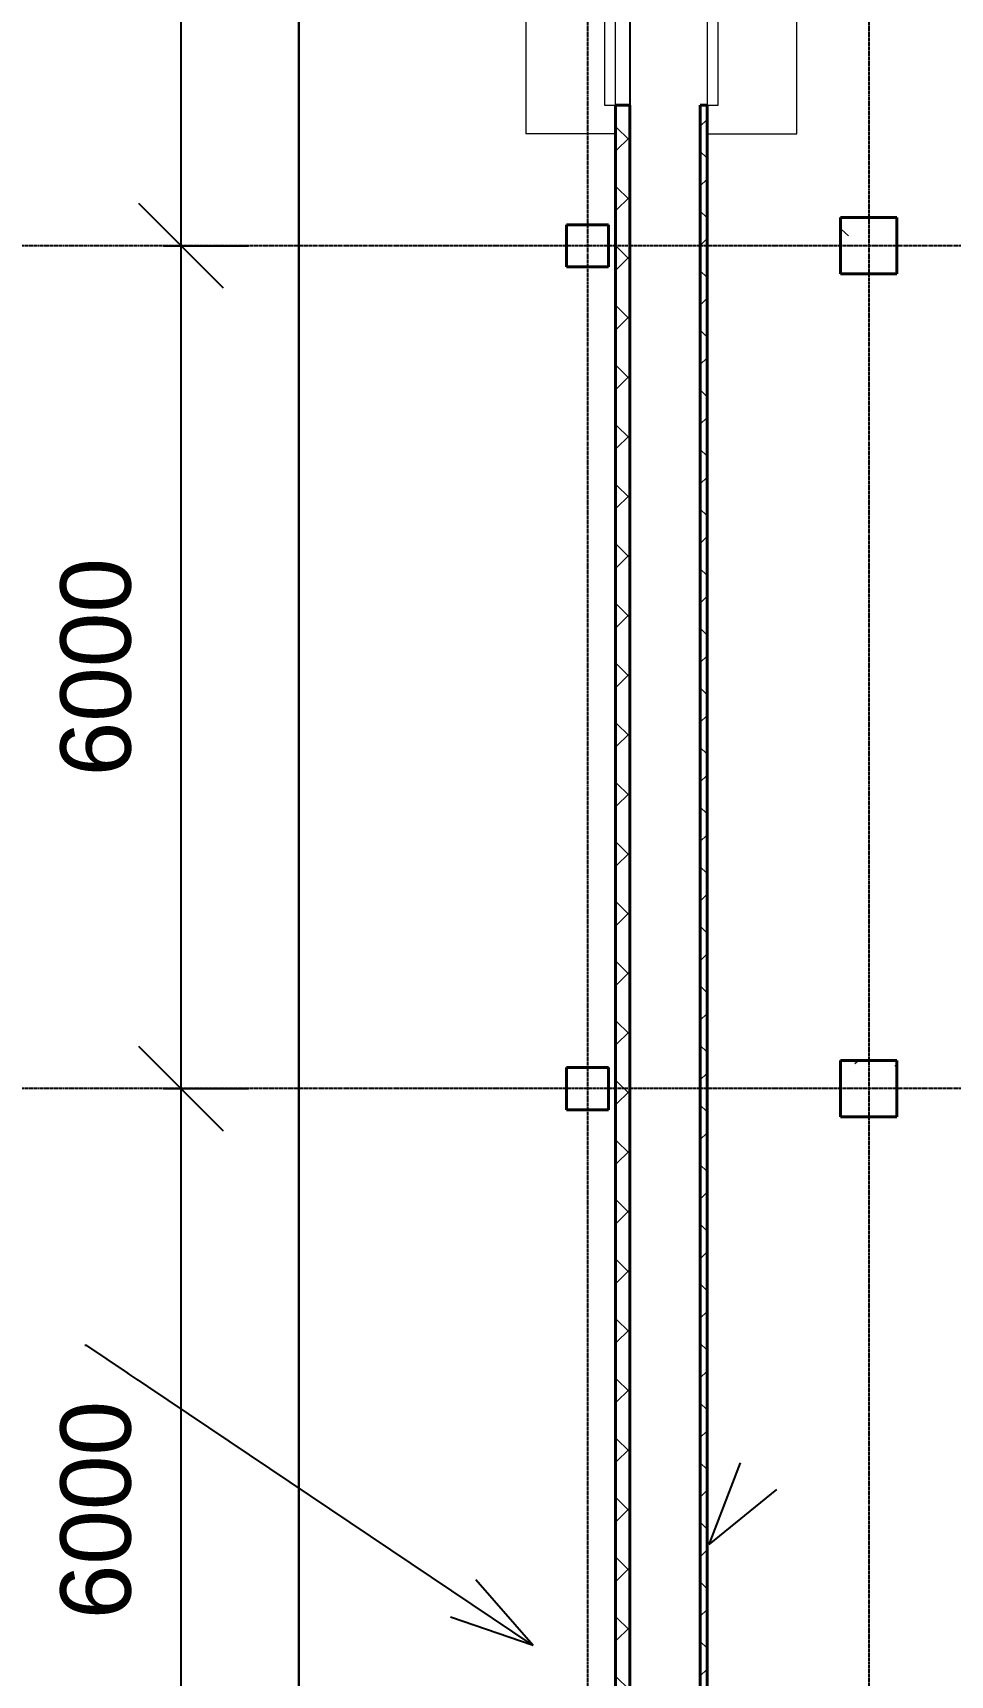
# Model space of a CAD drawing. Header units: millimetres. Extents: x 2140 to 223837, y 2113 to 170313.
# Drawn here: x 11717 to 18241, y 85583 to 97273 of the extents above; entities that cross this region are included whole.
import ezdxf

# ---------------------------------------------------------------- set-up
doc = ezdxf.new("R2010")
doc.units = ezdxf.units.MM
doc.linetypes.add('ADSK_Невидимые', pattern=[5, 3, -2])
doc.linetypes.add('Линия сетки', pattern=[22.225, 12.7, -3.175, 3.175, -3.175])
for name, color, linetype, lineweight in [('A-DETL-GENF', 7, 'Continuous', 18), ('A-DOOR', 7, 'Continuous', 18), ('A-DOOR-HDLN', 7, 'ADSK_Невидимые', 18), ('S-COLS', 7, 'Continuous', 18)]:
    doc.layers.add(name, color=color, linetype=linetype, lineweight=lineweight)
doc.layers.add('Стены', color=7, linetype='Continuous')
doc.styles.add('Arial_1', font='arial.ttf', dxfattribs={"height": 500})
doc.dimstyles.new('Диагональ_-_2_5_мм_Arial_-_Линия_выноски_-_Текст_сверху_2', dxfattribs={"dimscale": 304.8, "dimtxt": 510.1297, "dimasz": 1.968504, "dimexe": 1.574803, "dimexo": 0.984252, "dimgap": 1.148294, "dimtad": 1, "dimdec": 3, "dimrnd": 0.001, "dimdsep": 46, "dimtxsty": 'Arial_1', "dimblk1": 'OBLIQUE', "dimblk2": 'OBLIQUE', "dimsah": 1, "dimcen": 0.09, "dimdle": 1.574803, "dimazin": 2, "dimtfac": 1, "dimtdec": 4, "dimtix": 1, "dimtmove": 0, "dimatfit": 3, "dimfxl": 1, "dimtvp": 1, "dimtfill": 1, "dimtolj": 1, "dimtzin": 0, "dimarcsym": 2})
pattern_1 = [(45, (61770, 82517.75), (-212.132, 212.132), []), (135, (61770, 82517.75), (-212.132, -212.132), [])]

# ---------------------------------------------------------------- blocks, each defined once
blk = doc.blocks.new('Сборный железобетон-Колонна квадратного сечения - 400x400-V119-В_АР_ПЭ_01 Этаж')
at = {"layer": 'S-COLS', "lineweight": 9}
h = blk.add_hatch(dxfattribs=at)
h.set_pattern_fill('FP_117', color=256, style=0, pattern_type=2)
h.set_pattern_definition([(50, (46223.1, -5102.2), (1457.472, -127.512), [152.4, -1676.4]), (355, (46223.1, -5102.2), (-281.94, 1528.454), [121.92, -1341.12]), (100.451, (46344.6, -5112.8), (1175.54, 1400.933), [129.52, -1424.72]), (46.184, (46223.1, -4695.8), (2168.63, -336.34), [228.6, -2514.6]), (96.636, (46403.8, -4723.8), (1899.22, 1979.42), [194.28, -2137.08]), (351.184, (46223, -4695.8), (1899.24, 1979.4), [182.88, -2011.68]), (21, (46426.3, -4797.4), (1212.915, -818.12), [152.4, -1676.4]), (326, (46426.3, -4797.4), (494.417, 1473.504), [121.92, -1341.12]), (71.451, (46527.4, -4865.6), (1707.337, 655.37), [129.52, -1424.72]), (37.5, (46223.1, -5102.2), (24.7094, 676.44), [67.056, -1257.808, 67.056, -2640.584]), (37.5, (46223.1, -5102.2), (24.7094, 676.44), [-1391.92, -1294.384, 67.056, -1279.144]), (7.5, (46223.1, -5102.2), (534.558, 801.444), [67.056, -709.168, 67.056, -1227.328, -513.08]), (7.5, (46223.1, -5102.2), (534.558, 801.444), [-2070.608, 67.056, -446.024]), (327.5, (45769.96, -5102.2), (1084.7275, -45.831), [67.056, -440.944, 67.056, -3621.024]), (327.5, (45769.96, -5102.2), (1084.7275, -45.831), [-575.056, -1517.904, 67.056, -2036.064]), (317.5, (45566.8, -5102.2), (1185.035, 203.414), [67.056, -593.344, 67.056, -985.52, -1493.52]), (317.5, (45566.8, -5102.2), (1185.035, 203.414), [-1712.976, 67.056, -1426.464])])
h.paths.add_polyline_path([(-223, -175), (175, -175), (173, 225), (-225, 225), (-225, -175)], flags=0)
at = {"layer": 'S-COLS', "lineweight": 40}
for p, q in [((-223, 225), (-225, 225)), ((-225, 225), (-225, -175)), ((173, 225), (-223, 225)), ((175, 225), (173, 225)), ((175, -175), (175, 225)), ((-225, -175), (-223, -175)), ((-223, -175), (173, -175)), ((173, -175), (175, -175))]:
    blk.add_line(p, q, dxfattribs=at)
blk = doc.blocks.new('Сборный железобетон-Колонна квадратного сечения - 300x300-V95-В_АР_ПЭ_01 Этаж')
at = {"layer": 'S-COLS', "lineweight": 9}
h = blk.add_hatch(dxfattribs=at)
h.set_pattern_fill('FP_95', color=256, style=0, pattern_type=2)
h.set_pattern_definition([(50, (49223.1, -11102.2), (1457.472, -127.512), [152.4, -1676.4]), (355, (49223.1, -11102.2), (-281.942, 1528.454), [121.92, -1341.12]), (100.451, (49344.6, -11112.8), (1175.54, 1400.933), [129.52, -1424.72]), (46.184, (49223.1, -10695.8), (2168.63, -336.34), [228.6, -2514.6]), (96.636, (49403.8, -10723.8), (1899.22, 1979.42), [194.28, -2137.08]), (351.184, (49223, -10695.8), (1899.24, 1979.4), [182.88, -2011.68]), (21, (49426.3, -10797.4), (1212.915, -818.121), [152.4, -1676.4]), (326, (49426.3, -10797.4), (494.417, 1473.504), [121.92, -1341.12]), (71.451, (49527.4, -10865.6), (1707.337, 655.37), [129.52, -1424.72]), (37.5, (49223.1, -11102.2), (24.7094, 676.44), [67.056, -1257.808, 67.056, -2640.584]), (37.5, (49223.1, -11102.2), (24.7094, 676.44), [-1391.92, -1294.384, 67.056, -1279.144]), (7.5, (49223.1, -11102.2), (534.558, 801.444), [67.056, -709.168, 67.056, -1740.408]), (7.5, (49223.1, -11102.2), (534.558, 801.444), [-843.28, -1227.328, 67.056, -446.024]), (327.5, (48769.96, -11102.2), (1084.7275, -45.831), [67.056, -440.944, 67.056, -3621.024]), (327.5, (48769.96, -11102.2), (1084.7275, -45.831), [-575.056, -1517.904, 67.056, -2036.064]), (317.5, (48566.8, -11102.2), (1185.035, 203.414), [67.056, -593.344, 67.056, -985.52, -1493.52]), (317.5, (48566.8, -11102.2), (1185.035, 203.414), [-1712.976, 67.056, -1426.464])])
h.paths.add_polyline_path([(123, -125), (125, -125), (123, 175), (-175, 175), (-173, -125)], flags=0)
at = {"layer": 'S-COLS', "lineweight": 40}
for p, q in [((-173, 175), (-175, 175)), ((-175, 175), (-175, -125)), ((123, 175), (-173, 175)), ((125, 175), (123, 175)), ((125, -125), (125, 175)), ((-175, -125), (-173, -125)), ((-173, -125), (123, -125)), ((123, -125), (125, -125))]:
    blk.add_line(p, q, dxfattribs=at)
blk = doc.blocks.new('Сборный железобетон-Колонна квадратного сечения - 400x400-V109-В_АР_ПЭ_01 Этаж')
at = {"layer": 'S-COLS', "lineweight": 9}
h = blk.add_hatch(dxfattribs=at)
h.set_pattern_fill('FP_109', color=256, style=0, pattern_type=2)
h.set_pattern_definition([(50, (46223.1, -11102.2), (1457.472, -127.512), [152.4, -1676.4]), (355, (46223.1, -11102.2), (-281.94, 1528.454), [121.92, -1341.12]), (100.451, (46344.6, -11112.8), (1175.54, 1400.933), [129.52, -1424.72]), (46.184, (46223.1, -10695.8), (2168.63, -336.34), [228.6, -2514.6]), (96.636, (46403.8, -10723.8), (1899.22, 1979.42), [194.28, -2137.08]), (351.184, (46223, -10695.8), (1899.24, 1979.4), [182.88, -2011.68]), (21, (46426.3, -10797.4), (1212.915, -818.12), [152.4, -1676.4]), (326, (46426.3, -10797.4), (494.417, 1473.504), [121.92, -1341.12]), (71.451, (46527.4, -10865.6), (1707.337, 655.37), [129.52, -1424.72]), (37.5, (46223.1, -11102.2), (24.7094, 676.44), [67.056, -1257.808, 67.056, -2640.584]), (37.5, (46223.1, -11102.2), (24.7094, 676.44), [-1391.92, -1294.384, 67.056, -1279.144]), (7.5, (46223.1, -11102.2), (534.558, 801.444), [67.056, -709.168, 67.056, -1740.408]), (7.5, (46223.1, -11102.2), (534.558, 801.444), [-843.28, -1227.328, 67.056, -446.024]), (327.5, (45769.96, -11102.2), (1084.7275, -45.831), [67.056, -440.944, 67.056, -3621.024]), (327.5, (45769.96, -11102.2), (1084.7275, -45.831), [-575.056, -1517.904, 67.056, -2036.064]), (317.5, (45566.8, -11102.2), (1185.035, 203.414), [67.056, -593.344, 67.056, -985.52, -1493.52]), (317.5, (45566.8, -11102.2), (1185.035, 203.414), [-1712.976, 67.056, -1426.464])])
h.paths.add_polyline_path([(-223, -175), (175, -175), (173, 225), (-225, 225), (-225, -175)], flags=0)
at = {"layer": 'S-COLS', "lineweight": 40}
for p, q in [((-223, 225), (-225, 225)), ((-225, 225), (-225, -175)), ((173, 225), (-223, 225)), ((175, 225), (173, 225)), ((175, -175), (175, 225)), ((-225, -175), (-223, -175)), ((-223, -175), (173, -175)), ((173, -175), (175, -175))]:
    blk.add_line(p, q, dxfattribs=at)
blk = doc.blocks.new('Сборный железобетон-Колонна квадратного сечения - 300x300-V118-В_АР_ПЭ_01 Этаж')
at = {"layer": 'S-COLS', "lineweight": 9}
h = blk.add_hatch(dxfattribs=at)
h.set_pattern_fill('FP_116', color=256, style=0, pattern_type=2)
h.set_pattern_definition([(50, (49223.1, -5102.2), (1457.472, -127.512), [152.4, -1676.4]), (355, (49223.1, -5102.2), (-281.942, 1528.454), [121.92, -1341.12]), (100.451, (49344.6, -5112.8), (1175.54, 1400.933), [129.52, -1424.72]), (46.184, (49223.1, -4695.8), (2168.63, -336.34), [228.6, -2514.6]), (96.636, (49403.8, -4723.8), (1899.22, 1979.42), [194.28, -2137.08]), (351.184, (49223, -4695.8), (1899.24, 1979.4), [182.88, -2011.68]), (21, (49426.3, -4797.4), (1212.915, -818.121), [152.4, -1676.4]), (326, (49426.3, -4797.4), (494.417, 1473.504), [121.92, -1341.12]), (71.451, (49527.4, -4865.6), (1707.337, 655.37), [129.52, -1424.72]), (37.5, (49223.1, -5102.2), (24.7094, 676.44), [67.056, -1257.808, 67.056, -2640.584]), (37.5, (49223.1, -5102.2), (24.7094, 676.44), [-1391.92, -1294.384, 67.056, -1279.144]), (7.5, (49223.1, -5102.2), (534.558, 801.444), [67.056, -709.168, 67.056, -1227.328, -513.08]), (7.5, (49223.1, -5102.2), (534.558, 801.444), [-2070.608, 67.056, -446.024]), (327.5, (48769.96, -5102.2), (1084.7275, -45.831), [67.056, -440.944, 67.056, -3621.024]), (327.5, (48769.96, -5102.2), (1084.7275, -45.831), [-575.056, -1517.904, 67.056, -2036.064]), (317.5, (48566.8, -5102.2), (1185.035, 203.414), [67.056, -593.344, 67.056, -985.52, -1493.52]), (317.5, (48566.8, -5102.2), (1185.035, 203.414), [-1712.976, 67.056, -1426.464])])
h.paths.add_polyline_path([(-175, -125), (125, -125), (123, 175), (-175, 175)], flags=0)
at = {"layer": 'S-COLS', "lineweight": 40}
for p, q in [((-173, 175), (-175, 175)), ((-175, 175), (-175, -125)), ((123, 175), (-173, 175)), ((125, 175), (123, 175)), ((125, -125), (125, 175)), ((-175, -125), (-173, -125)), ((-173, -125), (123, -125)), ((123, -125), (125, -125))]:
    blk.add_line(p, q, dxfattribs=at)
blk = doc.blocks.new('Дверь-Подъемная-Рулонная - 4200 x 4200 мм-583685-В_АР_ПЭ_01 Этаж')
at = {"layer": 'A-DOOR', "lineweight": 9}
for p, q in [((2100, -50), (-2100, -50)), ((-2100, -50), (-2100, -130)), ((2100, -130), (2100, -50)), ((-2100, -130), (2100, -130))]:
    blk.add_line(p, q, dxfattribs=at)
at = {"layer": 'A-DOOR-HDLN'}
for p, q in [((-2303.2, -50), (-2303.2, -688.8)), ((2303.2, -50), (2303.2, -688.8)), ((-2303.2, -688.8), (2303.2, -688.8))]:
    blk.add_line(p, q, dxfattribs=at)
blk = doc.blocks.new('Дверь-Подъемная-Рулонная - 4200 x 4200 мм-610273-В_АР_ПЭ_01 Этаж')
at = {"layer": 'A-DOOR', "lineweight": 9}
for p, q in [((2100, -25), (-2100, -25)), ((-2100, -25), (-2100, -105)), ((-2100, -105), (2100, -105)), ((2100, -105), (2100, -25))]:
    blk.add_line(p, q, dxfattribs=at)
at = {"layer": 'A-DOOR-HDLN'}
for p, q in [((-2303.2, -25), (-2303.2, -663.8)), ((2303.2, -25), (2303.2, -663.8)), ((-2303.2, -663.8), (2303.2, -663.8))]:
    blk.add_line(p, q, dxfattribs=at)
blk = doc.blocks.new('Линия разрыва - Линия разрыва-794957-В_АР_ПЭ_01 Этаж')
at = {"layer": 'A-DETL-GENF', "lineweight": 30}
blk.add_line((-81972, 0), (-243, 0), dxfattribs=at)
blk = doc.blocks.new('_Oblique')
at = {"color": 0, "linetype": 'ByBlock', "lineweight": -2}
blk.add_line((-0.5, -0.5), (0.5, 0.5), dxfattribs=at)
blk = doc.blocks.new('*D380')
at = {"color": 0, "lineweight": -2, "transparency": 16777216}
for p, q in [((10631, 81165), (10631, 88125)), ((10507, 87645), (11111, 87645)), ((10507, 81645), (11111, 81645))]:
    blk.add_line(p, q, dxfattribs=at)
at = {"layer": 'Defpoints', "color": 0, "transparency": 16777216}
for p in [(10207, 87645), (10631, 87645), (10207, 81645)]:
    blk.add_point(p, dxfattribs=at)
at = {"color": 0, "lineweight": -2, "transparency": 16777216, "xscale": 599.9999999999999, "yscale": 599.9999999999999, "zscale": 599.9999999999999}
for p, rotation in [((10631, 87645), 90), ((10631, 81645), 270)]:
    blk.add_blockref('_Oblique', p, dxfattribs=dict(at, rotation=rotation))
at = {"color": 0, "transparency": 16777216, "insert": (10026, 84645), "char_height": 500, "width": 1845.88, "attachment_point": 5, "rotation": 90, "style": 'Arial_1', "bg_fill": 3, "box_fill_scale": 1.1, "bg_fill_color": 256, "bg_fill_true_color": 13158600, "bg_fill_transparency": 0}
blk.add_mtext('\\A1;6000', dxfattribs=at)
blk = doc.blocks.new('*D381')
at = {"color": 0, "lineweight": -2, "transparency": 16777216}
for p, q in [((10631, 87165), (10631, 94125)), ((10507, 93645), (11111, 93645)), ((10507, 87645), (11111, 87645))]:
    blk.add_line(p, q, dxfattribs=at)
at = {"layer": 'Defpoints', "color": 0, "transparency": 16777216}
for p in [(10207, 93645), (10631, 93645), (10207, 87645)]:
    blk.add_point(p, dxfattribs=at)
at = {"color": 0, "lineweight": -2, "transparency": 16777216, "xscale": 599.9999999999999, "yscale": 599.9999999999999, "zscale": 599.9999999999999}
for p, rotation in [((10631, 93645), 90), ((10631, 87645), 270)]:
    blk.add_blockref('_Oblique', p, dxfattribs=dict(at, rotation=rotation))
at = {"color": 0, "transparency": 16777216, "insert": (10026, 90645), "char_height": 500, "width": 1845.88, "attachment_point": 5, "rotation": 90, "style": 'Arial_1', "bg_fill": 3, "box_fill_scale": 1.1, "bg_fill_color": 256, "bg_fill_true_color": 13158600, "bg_fill_transparency": 0}
blk.add_mtext('\\A1;6000', dxfattribs=at)
blk = doc.blocks.new('*D382')
at = {"color": 0, "lineweight": -2, "transparency": 16777216}
for p, q in [((10631, 93165), (10631, 100125)), ((10507, 99645), (11111, 99645)), ((10507, 93645), (11111, 93645))]:
    blk.add_line(p, q, dxfattribs=at)
at = {"layer": 'Defpoints', "color": 0, "transparency": 16777216}
for p in [(10207, 99645), (10631, 99645), (10207, 93645)]:
    blk.add_point(p, dxfattribs=at)
at = {"color": 0, "lineweight": -2, "transparency": 16777216, "xscale": 599.9999999999999, "yscale": 599.9999999999999, "zscale": 599.9999999999999}
for p, rotation in [((10631, 99645), 90), ((10631, 93645), 270)]:
    blk.add_blockref('_Oblique', p, dxfattribs=dict(at, rotation=rotation))
at = {"color": 0, "transparency": 16777216, "insert": (10026, 96645), "char_height": 500, "width": 1845.88, "attachment_point": 5, "rotation": 90, "style": 'Arial_1', "bg_fill": 3, "box_fill_scale": 1.1, "bg_fill_color": 256, "bg_fill_true_color": 13158600, "bg_fill_transparency": 0}
blk.add_mtext('\\A1;6000', dxfattribs=at)
blk = doc.blocks.new('Помещение')
at = {"lineweight": 9}
h = blk.add_hatch(dxfattribs=at)
h.set_pattern_fill('FP_99', color=256, style=0, pattern_type=2)
h.set_pattern_definition(pattern_1)
h.paths.add_polyline_path([(13723.9036, 33324.9347), (13821.9036, 33324.9347), (13819.9036, 34344.9347), (13723.9036, 34344.9347), (13723.9036, 33344.9347)], flags=0)
h.paths.add_polyline_path([(13819.9036, 35354.9347), (13819.9036, 94644.9347), (13723.9036, 94644.9347), (13723.9036, 35354.9347)], flags=0)
h.paths.add_polyline_path([(13819.9036, 98844.9347), (13819.9036, 136644.9347), (13723.9036, 136644.9347), (13723.9036, 98844.9347)], flags=0)
h.paths.add_polyline_path([(13723.9036, 140844.9347), (13819.9036, 140844.9347), (13817.9036, 159946.9347), (13723.9036, 159944.9347), (13723.9036, 148287.773)], flags=0)
h = blk.add_hatch(dxfattribs=at)
h.set_pattern_fill('FP_99', color=256, style=0, pattern_type=2)
h.set_pattern_definition(pattern_1)
h.paths.add_polyline_path([(14369.9036, 36444.9347), (14369.9036, 94644.9347), (14323.9036, 94644.9347), (14323.9036, 36444.9347)], flags=0)
h.paths.add_polyline_path([(14369.9036, 98844.9347), (14369.9036, 136644.9347), (14323.9036, 136644.9347), (14323.9036, 98844.9347)], flags=0)
h.paths.add_polyline_path([(14323.9036, 140844.9347), (14369.9036, 140844.9347), (14369.9036, 159946.9347), (14323.9036, 159944.9347), (14323.9036, 148287.773)], flags=0)
at = {"color": 9, "linetype": 'Линия сетки', "true_color": 0xc7c8ca}
for p, q in [((13521.9036, 162172.4828), (13521.9036, 21779.4514)), ((15521.9036, 162172.4828), (15521.9036, 19239.4514)), ((113992.9741, 93644.9347), (7061.0864, 93644.9347)), ((113992.9741, 87644.9347), (7061.0864, 87644.9347))]:
    blk.add_line(p, q, dxfattribs=at)
for p, q in [((13821.9036, 98844.9347), (13821.9036, 94644.9347)), ((14385.8598, 84400.1971), (14608.6967, 84980.0165)), ((14385.8598, 84400.1971), (14868.7519, 84790.917)), ((13135.5976, 83680.5648), (12727.3865, 84148.764)), ((13135.5976, 83680.5648), (12547.9768, 83881.9317))]:
    blk.add_line(p, q)
at = {"lineweight": 40}
for p, q in [((13721.9036, 94644.9347), (13721.9036, 82044.9347)), ((13821.9036, 94644.9347), (13721.9036, 94644.9347)), ((13821.9036, 36446.9347), (13821.9036, 94644.9347)), ((14321.9036, 94644.9347), (14321.9036, 36446.9347)), ((14371.9036, 94644.9347), (14321.9036, 94644.9347)), ((14371.9036, 36446.9347), (14371.9036, 94644.9347))]:
    blk.add_line(p, q, dxfattribs=at)
at = {"lineweight": 18}
for p, q in [((13723.9036, 35354.9347), (13723.9036, 94644.9347)), ((13819.9036, 36444.9347), (13819.9036, 94644.9347)), ((14323.9036, 36444.9347), (14323.9036, 94644.9347)), ((14369.9036, 36444.9347), (14369.9036, 94644.9347))]:
    blk.add_line(p, q, dxfattribs=at)
for name, p, rotation in [('Линия разрыва - Линия разрыва-794957-В_АР_ПЭ_01 Этаж', (11467.3036, 99887.9109), 89.99999999999982), ('Дверь-Подъемная-Рулонная - 4200 x 4200 мм-583685-В_АР_ПЭ_01 Этаж', (13771.9036, 96744.9347), 269.9999999999999), ('Дверь-Подъемная-Рулонная - 4200 x 4200 мм-610273-В_АР_ПЭ_01 Этаж', (14346.9036, 96744.9347), 89.99999999999991)]:
    blk.add_blockref(name, p, dxfattribs=dict(rotation=rotation))
for name, p in [('Сборный железобетон-Колонна квадратного сечения - 300x300-V95-В_АР_ПЭ_01 Этаж', (13546.9036, 93619.9347)), ('Сборный железобетон-Колонна квадратного сечения - 400x400-V109-В_АР_ПЭ_01 Этаж', (15546.9036, 93619.9347)), ('Сборный железобетон-Колонна квадратного сечения - 400x400-V119-В_АР_ПЭ_01 Этаж', (15546.9036, 87619.9347)), ('Сборный железобетон-Колонна квадратного сечения - 400x400-V119-В_АР_ПЭ_01 Этаж', (15546.9036, 87619.9347)), ('Сборный железобетон-Колонна квадратного сечения - 300x300-V118-В_АР_ПЭ_01 Этаж', (13546.9036, 87619.9347))]:
    blk.add_blockref(name, p)
dim = blk.add_linear_dim(base=(10631.2531, 87644.9347), p1=(10206.9891, 81644.9347), p2=(10206.9891, 87644.9347), angle=90, dimstyle='Диагональ_-_2_5_мм_Arial_-_Линия_выноски_-_Текст_сверху_2', override={"dimpost": '<>', "dimfxl": 6000})
dim.commit()
dim.dimension.update_dxf_attribs({"geometry": '*D380', "text_midpoint": (10025.9666, 84644.9347)})
for p, q in [((9959.9525, 85815.7689), (9945.8275, 85815.7689)), ((13135.5976, 83680.5648), (9959.9525, 85815.7689))]:
    blk.add_line(p, q)
dim = blk.add_linear_dim(base=(10631.2531, 93644.9347), p1=(10206.9891, 87644.9347), p2=(10206.9891, 93644.9347), angle=90, dimstyle='Диагональ_-_2_5_мм_Arial_-_Линия_выноски_-_Текст_сверху_2', override={"dimpost": '<>', "dimfxl": 6000})
dim.commit()
dim.dimension.update_dxf_attribs({"geometry": '*D381', "text_midpoint": (10025.9666, 90644.9347)})
dim = blk.add_linear_dim(base=(10631.2531, 99644.9347), p1=(10206.9891, 93644.9347), p2=(10206.9891, 99644.9347), angle=90, dimstyle='Диагональ_-_2_5_мм_Arial_-_Линия_выноски_-_Текст_сверху_2', override={"dimpost": '<>', "dimfxl": 6000})
dim.commit()
dim.dimension.update_dxf_attribs({"geometry": '*D382', "text_midpoint": (10025.9666, 96644.9347)})

msp = doc.modelspace()

# ---------------------------------------------------------------- block references
at = {"layer": 'Стены'}
msp.add_blockref('Помещение', (2139.8, 2112.9), dxfattribs=at)

doc.saveas('drawing.dxf')
